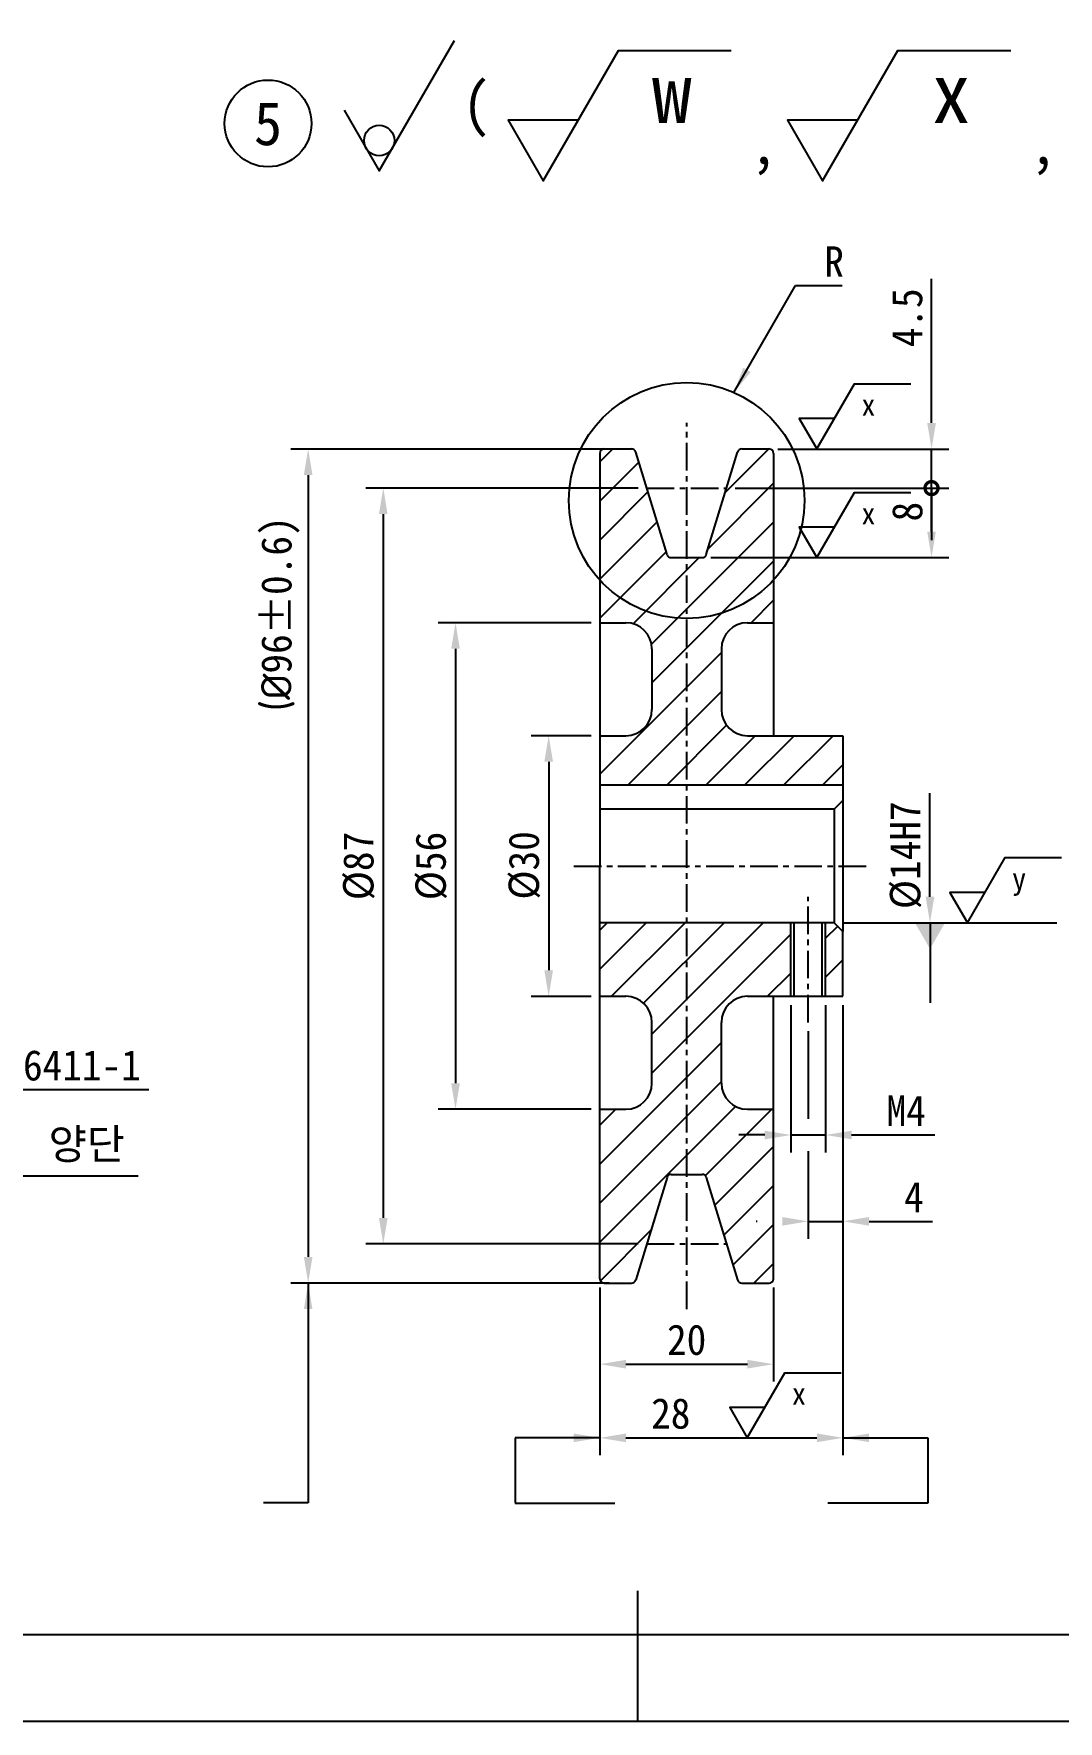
# Model space of a CAD drawing. Header units: millimetres. Extents: x 0 to 594, y 0 to 420.
# Drawn here: x 227.4 to 345.4, y 0 to 194.2 of the extents above; entities that cross this region are included whole.
import ezdxf
from ezdxf.enums import TextEntityAlignment as Align

# ---------------------------------------------------------------- set-up
doc = ezdxf.new("R2010")
doc.units = ezdxf.units.MM
doc.linetypes.add('CENTER', pattern=[50.8, 31.75, -6.35, 6.35, -6.35])
doc.linetypes.add('PHANTOM', pattern=[63.5, 31.75, -6.35, 6.35, -6.35, 6.35, -6.35])
for name, color, linetype in [('가상선', 1, 'PHANTOM'), ('문자', 2, 'Continuous'), ('윤곽선_중심마크', 4, 'Continuous'), ('치수선', 7, 'Continuous')]:
    doc.layers.add(name, color=color, linetype=linetype)
doc.styles.add('문자 H3.5', font='GulimChe.ttf', dxfattribs={"height": 3.5})
doc.styles.add('문자 H5', font='GulimChe.ttf', dxfattribs={"height": 5})
doc.dimstyles.new('기본', dxfattribs={"dimtxt": 3.5, "dimasz": 3, "dimexe": 2, "dimexo": 1, "dimgap": 1, "dimtad": 1, "dimdsep": 46, "dimtxsty": '문자 H3.5', "dimcen": 0, "dimclrd": 256, "dimclre": 256, "dimclrt": 2, "dimazin": 2, "dimtfac": 1, "dimtmove": 0, "dimatfit": 3, "dimfxl": 1, "dimlwd": -1, "dimlwe": -1, "dimarcsym": 1})

# ---------------------------------------------------------------- blocks, each defined once
blk = doc.blocks.new('*D29')
at = {"layer": 'Defpoints', "color": 0, "transparency": 16777216}
for p in [(292.61, 113.44), (286.72, 83.44), (292.61, 83.44)]:
    blk.add_point(p, dxfattribs=at)
at = {"layer": '치수선', "transparency": 16777216}
for p, q in [((291.61, 113.44), (284.72, 113.44)), ((286.72, 110.44), (286.72, 86.44)), ((291.61, 83.44), (284.72, 83.44))]:
    blk.add_line(p, q, dxfattribs=at)
for points in [[(286.22, 110.44), (287.22, 110.44), (286.72, 113.44)], [(286.22, 86.44), (287.22, 86.44), (286.72, 83.44)]]:
    blk.add_solid(points, dxfattribs=at)
at = {"layer": '치수선', "color": 2, "transparency": 16777216, "insert": (283.93, 98.51), "char_height": 3.5, "attachment_point": 5, "rotation": 90, "style": '문자 H3.5'}
blk.add_mtext('%%c30', dxfattribs=at)
blk = doc.blocks.new('*D30')
at = {"layer": 'Defpoints', "color": 0, "transparency": 16777216}
for p in [(292.61, 126.44), (275.99, 70.44), (292.61, 70.44)]:
    blk.add_point(p, dxfattribs=at)
at = {"layer": '치수선', "transparency": 16777216}
for p, q in [((291.61, 126.44), (273.99, 126.44)), ((275.99, 123.44), (275.99, 73.44)), ((291.61, 70.44), (273.99, 70.44))]:
    blk.add_line(p, q, dxfattribs=at)
for points in [[(275.49, 123.44), (276.49, 123.44), (275.99, 126.44)], [(275.49, 73.44), (276.49, 73.44), (275.99, 70.44)]]:
    blk.add_solid(points, dxfattribs=at)
at = {"layer": '치수선', "color": 2, "transparency": 16777216, "insert": (273.2, 98.44), "char_height": 3.5, "attachment_point": 5, "rotation": 90, "style": '문자 H3.5'}
blk.add_mtext('%%c56', dxfattribs=at)
blk = doc.blocks.new('*D31')
at = {"layer": 'Defpoints', "color": 0, "transparency": 16777216}
for p in [(294.69, 146.44), (259.02, 50.44), (294.69, 50.44)]:
    blk.add_point(p, dxfattribs=at)
at = {"layer": '치수선', "transparency": 16777216}
for p, q in [((293.69, 146.44), (257.02, 146.44)), ((259.02, 143.44), (259.02, 53.44)), ((293.69, 50.44), (257.02, 50.44))]:
    blk.add_line(p, q, dxfattribs=at)
for points in [[(258.52, 143.44), (259.52, 143.44), (259.02, 146.44)], [(258.52, 53.44), (259.52, 53.44), (259.02, 50.44)]]:
    blk.add_solid(points, dxfattribs=at)
at = {"layer": '치수선', "color": 2, "transparency": 16777216, "insert": (255.82, 127.47), "char_height": 3.5, "attachment_point": 5, "rotation": 90, "style": '문자 H3.5'}
blk.add_mtext('{\\fISOCPEUR|b0|i0|c0|p34;(%%C}96%%P0.6)', dxfattribs=at)
blk = doc.blocks.new('*D36')
at = {"layer": 'Defpoints', "color": 0, "transparency": 16777216}
for p in [(314.61, 83.44), (318.61, 83.44), (318.61, 67.48)]:
    blk.add_point(p, dxfattribs=at)
at = {"layer": '치수선', "transparency": 16777216}
for p, q in [((314.61, 82.44), (314.61, 65.48)), ((318.61, 82.44), (318.61, 65.48)), ((311.61, 67.48), (308.61, 67.48)), ((314.61, 67.48), (318.61, 67.48)), ((321.61, 67.48), (331.18, 67.48))]:
    blk.add_line(p, q, dxfattribs=at)
for points in [[(311.61, 67.98), (311.61, 66.98), (314.61, 67.48)], [(321.61, 67.98), (321.61, 66.98), (318.61, 67.48)]]:
    blk.add_solid(points, dxfattribs=at)
at = {"layer": '치수선', "color": 2, "transparency": 16777216, "insert": (327.89, 70.28), "char_height": 3.5, "attachment_point": 5, "style": '문자 H3.5'}
blk.add_mtext('M4', dxfattribs=at)
blk = doc.blocks.new('*D37')
at = {"layer": 'Defpoints', "color": 0, "transparency": 16777216}
for p in [(320.61, 83.44), (316.61, 80.44), (320.61, 57.54)]:
    blk.add_point(p, dxfattribs=at)
at = {"layer": '치수선', "transparency": 16777216}
for p, q in [((320.61, 82.44), (320.61, 55.54)), ((316.61, 79.44), (316.61, 69.35)), ((316.61, 65.6), (316.61, 55.54)), ((310.74, 57.54), (310.61, 57.54)), ((316.61, 57.54), (320.61, 57.54)), ((323.61, 57.54), (330.92, 57.54))]:
    blk.add_line(p, q, dxfattribs=at)
for points in [[(313.61, 58.04), (313.61, 57.04), (316.61, 57.54)], [(323.61, 58.04), (323.61, 57.04), (320.61, 57.54)]]:
    blk.add_solid(points, dxfattribs=at)
at = {"layer": '치수선', "color": 2, "transparency": 16777216, "insert": (328.77, 60.34), "char_height": 3.5, "attachment_point": 5, "style": '문자 H3.5'}
blk.add_mtext('4', dxfattribs=at)
blk = doc.blocks.new('*D40')
at = {"layer": 'Defpoints', "color": 0, "transparency": 16777216}
for p in [(298.01, 141.94), (267.67, 54.94), (298.01, 54.94)]:
    blk.add_point(p, dxfattribs=at)
at = {"layer": '치수선', "transparency": 16777216}
for p, q in [((297.01, 141.94), (265.67, 141.94)), ((267.67, 138.94), (267.67, 57.94)), ((297.01, 54.94), (265.67, 54.94))]:
    blk.add_line(p, q, dxfattribs=at)
for points in [[(267.17, 138.94), (268.17, 138.94), (267.67, 141.94)], [(267.17, 57.94), (268.17, 57.94), (267.67, 54.94)]]:
    blk.add_solid(points, dxfattribs=at)
at = {"layer": '치수선', "color": 2, "transparency": 16777216, "insert": (264.87, 98.44), "char_height": 3.5, "attachment_point": 5, "rotation": 90, "style": '문자 H3.5'}
blk.add_mtext('%%c87', dxfattribs=at)
blk = doc.blocks.new('*D47')
at = {"layer": 'Defpoints', "color": 0, "transparency": 16777216}
for p in [(292.61, 50.94), (312.61, 50.94), (312.61, 41.1)]:
    blk.add_point(p, dxfattribs=at)
at = {"layer": '치수선', "transparency": 16777216}
for p, q in [((292.61, 49.94), (292.61, 39.1)), ((312.61, 49.94), (312.61, 39.1)), ((295.61, 41.1), (309.61, 41.1))]:
    blk.add_line(p, q, dxfattribs=at)
for points in [[(295.61, 41.6), (295.61, 40.6), (292.61, 41.1)], [(309.61, 41.6), (309.61, 40.6), (312.61, 41.1)]]:
    blk.add_solid(points, dxfattribs=at)
at = {"layer": '치수선', "color": 2, "transparency": 16777216, "insert": (302.61, 43.89), "char_height": 3.5, "attachment_point": 5, "style": '문자 H3.5'}
blk.add_mtext('20', dxfattribs=at)
blk = doc.blocks.new('*D48')
at = {"layer": 'Defpoints', "color": 0, "transparency": 16777216}
for p in [(320.61, 83.44), (292.61, 50.94), (320.61, 32.62)]:
    blk.add_point(p, dxfattribs=at)
at = {"layer": '치수선', "transparency": 16777216}
for p, q in [((320.61, 82.44), (320.61, 30.62)), ((292.61, 49.94), (292.61, 30.62)), ((295.61, 32.62), (317.61, 32.62))]:
    blk.add_line(p, q, dxfattribs=at)
for points in [[(295.61, 33.12), (295.61, 32.12), (292.61, 32.62)], [(317.61, 33.12), (317.61, 32.12), (320.61, 32.62)]]:
    blk.add_solid(points, dxfattribs=at)
at = {"layer": '치수선', "color": 2, "transparency": 16777216, "insert": (300.78, 35.41), "char_height": 3.5, "attachment_point": 5, "style": '문자 H3.5'}
blk.add_mtext('28', dxfattribs=at)
blk = doc.blocks.new('_DotSmall')
at = {"color": 0, "linetype": 'ByBlock', "const_width": 0.5}
blk.add_lwpolyline([(-0.0625, 0, 1), (0.0625, 0, 1)], format="xyb", close=True, dxfattribs=at)
blk = doc.blocks.new('*D49')
at = {"layer": 'Defpoints', "color": 0, "transparency": 16777216}
for p in [(307.21, 141.94), (330.81, 141.94), (304.4, 133.94)]:
    blk.add_point(p, dxfattribs=at)
at = {"layer": '치수선', "transparency": 16777216}
for p, q in [((308.21, 141.94), (332.81, 141.94)), ((330.81, 136.94), (330.81, 141.94)), ((305.4, 133.94), (332.81, 133.94))]:
    blk.add_line(p, q, dxfattribs=at)
blk.add_solid([(330.31, 136.94), (331.31, 136.94), (330.81, 133.94)], dxfattribs=at)
at = {"layer": '치수선', "transparency": 16777216, "xscale": 3, "yscale": 3, "zscale": 3, "rotation": 90}
blk.add_blockref('_DotSmall', (330.81, 141.94), dxfattribs=at)
at = {"layer": '치수선', "color": 2, "transparency": 16777216, "insert": (328.03, 139.23), "char_height": 3.5, "attachment_point": 5, "rotation": 90, "style": '문자 H3.5'}
blk.add_mtext('8', dxfattribs=at)
blk = doc.blocks.new('*D50')
at = {"layer": 'Defpoints', "color": 0, "transparency": 16777216}
for p in [(312.11, 146.44), (326.68, 141.94), (330.81, 141.94)]:
    blk.add_point(p, dxfattribs=at)
at = {"layer": '치수선', "transparency": 16777216}
for p, q in [((330.81, 149.44), (330.81, 166.01)), ((313.11, 146.44), (332.81, 146.44)), ((330.81, 141.94), (330.81, 146.44)), ((327.68, 141.94), (332.81, 141.94)), ((330.81, 141.94), (330.81, 135.94))]:
    blk.add_line(p, q, dxfattribs=at)
blk.add_solid([(330.31, 149.44), (331.31, 149.44), (330.81, 146.44)], dxfattribs=at)
at = {"layer": '치수선', "transparency": 16777216, "xscale": 3, "yscale": 3, "zscale": 3, "rotation": 90}
blk.add_blockref('_DotSmall', (330.81, 141.94), dxfattribs=at)
at = {"layer": '치수선', "color": 2, "transparency": 16777216, "insert": (328.02, 161.54), "char_height": 3.5, "attachment_point": 5, "rotation": 90, "style": '문자 H3.5'}
blk.add_mtext('4.5', dxfattribs=at)
blk = doc.blocks.new('*D53')
at = {"layer": 'Defpoints', "color": 0, "transparency": 16777216}
for p in [(319.61, 104.98), (330.63, 104.98), (319.61, 91.9)]:
    blk.add_point(p, dxfattribs=at)
at = {"layer": '문자', "color": 7, "transparency": 16777216}
for p, q in [((330.63, 94.9), (330.63, 106.81)), ((320.61, 91.9), (332.63, 91.9))]:
    blk.add_line(p, q, dxfattribs=at)
blk.add_solid([(330.13, 94.9), (331.13, 94.9), (330.63, 91.9)], dxfattribs=at)
at = {"layer": '문자', "color": 2, "transparency": 16777216, "insert": (327.84, 99.68), "char_height": 3.5, "attachment_point": 5, "rotation": 90, "style": '문자 H3.5'}
blk.add_mtext('%%c14H7', dxfattribs=at)
blk = doc.blocks.new('_None')

msp = doc.modelspace()

# ---------------------------------------------------------------- hatches: boundary and pattern name
h = msp.add_hatch()
h.set_pattern_fill('ANSI31', color=256)
h.set_pattern_definition([(45, (-964.5545, -1929.4243), (-2.245064, 2.245064), [])])
h.paths.add_polyline_path([(314.611, 91.903), (302.611, 91.903), (302.611, 62.941), (304.395, 62.941, -0.3297505), (304.873, 62.587), (308.479, 50.795, 0.3297505), (308.957, 50.441), (312.111, 50.441, 0.4142136), (312.611, 50.941), (312.611, 70.441), (309.611, 70.441, -0.4142136), (306.611, 73.441), (306.611, 80.441, -0.4142136), (309.611, 83.441), (314.611, 83.441)])
h.paths.add_polyline_path([(302.611, 91.903), (292.611, 91.903), (292.611, 83.441), (295.611, 83.441, -0.4142136), (298.611, 80.441), (298.611, 73.441, -0.4142136), (295.611, 70.441), (292.611, 70.441), (292.611, 50.941, 0.4142136), (293.111, 50.441), (296.265, 50.441, 0.3297505), (296.743, 50.795), (300.349, 62.587, -0.3297505), (300.827, 62.941), (302.611, 62.941)])
h.paths.add_polyline_path([(320.611, 90.903), (319.611, 91.903), (318.611, 91.903), (318.611, 83.441), (320.611, 83.441)])
h.paths.add_polyline_path([(320.611, 113.441), (309.611, 113.441, -0.4142136), (306.611, 116.441), (306.611, 123.441, -0.4142136), (309.611, 126.441), (312.611, 126.441), (312.611, 145.941, 0.4142136), (312.111, 146.441), (308.957, 146.441, 0.3297505), (308.479, 146.087), (304.873, 134.295, -0.3297505), (304.395, 133.941), (302.611, 133.941), (302.611, 107.741), (320.611, 107.741)])
h.paths.add_polyline_path([(302.611, 133.941), (300.827, 133.941, -0.3297505), (300.349, 134.295), (296.743, 146.087, 0.3297505), (296.265, 146.441), (293.111, 146.441, 0.4142136), (292.611, 145.941), (292.611, 126.441), (295.611, 126.441, -0.4142136), (298.611, 123.441), (298.611, 116.441, -0.4142136), (295.611, 113.441), (292.611, 113.441), (292.611, 107.741), (302.611, 107.741)])

# ---------------------------------------------------------------- linework, layer by layer
at = {"color": 1, "linetype": 'CENTER', "ltscale": 0.1}
for p, q in [((302.611, 47.441), (302.611, 149.441)), ((298.011, 141.941), (307.211, 141.941)), ((289.611, 98.441), (323.611, 98.441)), ((316.611, 80.441), (316.611, 94.903)), ((298.011, 54.941), (307.211, 54.941))]:
    msp.add_line(p, q, dxfattribs=at)
at = {"color": 3}
for p, q in [((292.611, 145.941), (292.611, 98.441)), ((293.111, 146.441), (296.265, 146.441)), ((300.349, 134.295), (296.743, 146.087)), ((304.873, 134.295), (308.479, 146.087)), ((308.957, 146.441), (312.111, 146.441)), ((312.611, 145.941), (312.611, 113.441)), ((300.827, 133.941), (304.395, 133.941)), ((292.611, 126.441), (295.611, 126.441)), ((309.611, 126.441), (312.611, 126.441)), ((298.611, 123.441), (298.611, 116.441)), ((306.611, 123.441), (306.611, 116.441)), ((292.611, 113.441), (295.611, 113.441)), ((309.611, 113.441), (320.611, 113.441)), ((320.611, 113.441), (320.611, 105.979)), ((320.611, 107.741), (292.611, 107.741)), ((319.611, 104.979), (292.611, 104.979)), ((319.611, 104.979), (320.611, 105.979)), ((319.611, 104.979), (319.611, 91.903)), ((320.611, 105.979), (320.611, 90.903)), ((292.611, 50.941), (292.611, 98.441)), ((319.611, 91.903), (292.611, 91.903)), ((314.611, 83.441), (314.611, 91.903)), ((314.99, 83.441), (314.99, 91.903)), ((318.232, 83.441), (318.232, 91.903)), ((318.611, 83.441), (318.611, 91.903)), ((319.611, 91.903), (320.611, 90.903)), ((320.611, 83.441), (320.611, 90.903)), ((292.611, 83.441), (295.611, 83.441)), ((309.611, 83.441), (320.611, 83.441)), ((312.611, 50.941), (312.611, 83.441)), ((298.611, 73.441), (298.611, 80.441)), ((306.611, 73.441), (306.611, 80.441)), ((292.611, 70.441), (295.611, 70.441)), ((309.611, 70.441), (312.611, 70.441)), ((300.349, 62.587), (296.743, 50.795)), ((300.827, 62.941), (304.395, 62.941)), ((304.873, 62.587), (308.479, 50.795)), ((293.111, 50.441), (296.265, 50.441)), ((308.957, 50.441), (312.111, 50.441))]:
    msp.add_line(p, q, dxfattribs=at)
msp.add_lwpolyline([(0, 0), (594, 0), (594, 420), (0, 420)], close=True)
for centre, radius, start, end in [((293.111, 145.941), 0.5, 90, 180), ((296.265, 145.941), 0.5, 17, 90), ((308.957, 145.941), 0.5, 90, 163), ((312.111, 145.941), 0.5, 0, 90), ((300.827, 134.441), 0.5, 197, 270), ((304.395, 134.441), 0.5, 270, 343), ((295.611, 123.441), 3, 0, 90), ((309.611, 123.441), 3, 90, 180), ((295.611, 116.441), 3, 270, 0), ((309.611, 116.441), 3, 180, 270), ((295.611, 80.441), 3, 0, 90), ((309.611, 80.441), 3, 90, 180), ((295.611, 73.441), 3, 270, 0), ((309.611, 73.441), 3, 180, 270), ((300.827, 62.441), 0.5, 90, 163), ((304.395, 62.441), 0.5, 17, 90), ((293.111, 50.941), 0.5, 180, 270), ((296.265, 50.941), 0.5, 270, 343), ((308.957, 50.941), 0.5, 197, 270), ((312.111, 50.941), 0.5, 270, 0)]:
    msp.add_arc(centre, radius, start, end, dxfattribs=at)
at = {"layer": '가상선', "color": 3, "linetype": 'Continuous', "ltscale": 0.3}
msp.add_circle((302.611, 140.513), 13.573, dxfattribs=at)
at = {"layer": '문자', "color": 7}
msp.add_line((332.634, 91.903), (345.238, 91.903), dxfattribs=at)
msp.add_circle((254.4, 183.913), 5, dxfattribs=at)
at = {"layer": '윤곽선_중심마크'}
msp.add_line((297, 0), (297, 15), dxfattribs=at)
msp.add_lwpolyline([(584, 410), (10, 410), (10, 10), (584, 10)], close=True, dxfattribs=at)
at = {"layer": '치수선', "color": 7}
for points in [[(263.163, 185.446), (267.205, 178.446), (275.865, 193.446)], [(290.124, 184.306), (282.041, 184.306), (286.083, 177.306), (294.743, 192.306), (307.743, 192.306)], [(322.311, 184.306), (314.228, 184.306), (318.27, 177.306), (326.93, 192.306), (339.93, 192.306)], [(319.617, 149.941), (315.575, 149.941), (317.596, 146.441), (321.926, 153.941), (328.426, 153.941)], [(319.617, 137.441), (315.575, 137.441), (317.596, 133.941), (321.926, 141.441), (328.426, 141.441)], [(336.966, 95.403), (332.925, 95.403), (334.945, 91.903), (339.276, 99.403), (345.776, 99.403)], [(311.611, 36.123), (307.569, 36.123), (309.59, 32.623), (313.92, 40.123), (320.42, 40.123)]]:
    msp.add_lwpolyline(points, dxfattribs=at)
msp.add_circle((267.205, 181.946), 1.75, dxfattribs=at)

# ---------------------------------------------------------------- texts
at = {"layer": '문자', "color": 2, "ltscale": 2, "style": '문자 H5'}
msp.add_text('(', height=5, dxfattribs=at).set_placement((278.381, 186.161), align=Align.MIDDLE_CENTER)
at = {"layer": '문자', "color": 2}
for s, height, style, p in [('  w', 7, '문자 H3.5', (296.37, 187.461)), ('  x', 7, '문자 H3.5', (328.556, 187.461)), ('5', 5, '문자 H5', (254.4, 183.913)), (',', 5, '문자 H5', (311.493, 181.737)), (',', 5, '문자 H5', (343.68, 181.737)), (' x', 2.5, '문자 H3.5', (322.739, 151.519)), (' x', 2.5, '문자 H3.5', (322.739, 139.019)), (' y', 2.5, '문자 H3.5', (340.089, 96.98)), (' x', 2.5, '문자 H3.5', (314.733, 37.701))]:
    msp.add_text(s, height=height, dxfattribs=dict(at, style=style)).set_placement(p, align=Align.MIDDLE_CENTER)
at = {"layer": '치수선', "color": 2, "char_height": 3.5, "attachment_point": 7, "style": '문자 H3.5'}
for s, insert in [('R', (318.461, 166.26)), ('KS A ISO 6411-1', (205.823, 73.7)), ('A 2/4.25, 양단', (206.507, 63.791))]:
    msp.add_mtext(s, dxfattribs=dict(at, insert=insert))

# ---------------------------------------------------------------- dimensions: what is measured, and where the dimension line sits
at = {"layer": '문자', "color": 7}
dim = msp.add_linear_dim(base=(330.634, 104.979), p1=(319.611, 91.903), p2=(319.611, 104.979), angle=90, text='%%c14H7', dimstyle='기본', override={"dimblk2": 'None', "dimsah": 1, "dimse2": 1, "dimsd2": 1, "dimclrd": 7, "dimclre": 7}, dxfattribs=at)
dim.commit()
dim.dimension.update_dxf_attribs({"geometry": '*D53', "text_midpoint": (330.634, 99.682), "dimtype": 160})
at = {"layer": '치수선', "color": 3}
for p1, p2, picture, middle in [((312.111, 146.441), (326.676, 141.941), '*D50', (330.815, 161.538)), ((304.395, 133.941), (307.211, 141.941), '*D49', (330.815, 139.233))]:
    dim = msp.add_linear_dim(base=(330.815, 141.941), p1=p1, p2=p2, angle=90, dimstyle='기본', override={"dimblk2": 'DotSmall', "dimsah": 1}, dxfattribs=at)
    dim.commit()
    dim.dimension.update_dxf_attribs({"geometry": picture, "text_midpoint": middle, "dimtype": 160})
for base, p1, p2, text, picture, middle in [((259.021, 50.441), (294.688, 146.441), (294.688, 50.441), '{\\fISOCPEUR|b0|i0|c0|p34;(%%C}96%%P0.6)', '*D31', (259.021, 127.473)), ((267.665, 54.941), (298.011, 141.941), (298.011, 54.941), '%%c87', '*D40', (267.665, 98.441)), ((286.715, 83.441), (292.611, 113.441), (292.611, 83.441), '%%c30', '*D29', (286.715, 98.51))]:
    dim = msp.add_linear_dim(base=base, p1=p1, p2=p2, angle=90, text=text, dimstyle='기본', dxfattribs=at)
    dim.commit()
    dim.dimension.update_dxf_attribs({"geometry": picture, "text_midpoint": middle, "dimtype": 160})
dim = msp.add_linear_dim(base=(275.99, 70.441), p1=(292.611, 126.441), p2=(292.611, 70.441), angle=90, text='%%c56', dimstyle='기본', override={"dimclrd": 256}, dxfattribs=at)
dim.commit()
dim.dimension.update_dxf_attribs({"geometry": '*D30', "text_midpoint": (275.99, 98.441), "dimtype": 160})
dim = msp.add_linear_dim(base=(320.611, 32.623), p1=(292.611, 50.941), p2=(320.611, 83.441), dimstyle='기본', dxfattribs=at)
dim.commit()
dim.dimension.update_dxf_attribs({"geometry": '*D48', "text_midpoint": (300.777, 32.623), "dimtype": 160})
dim = msp.add_linear_dim(base=(318.611, 67.48), p1=(314.611, 83.441), p2=(318.611, 83.441), text='M4', dimstyle='기본', dxfattribs=at)
dim.commit()
dim.dimension.update_dxf_attribs({"geometry": '*D36', "text_midpoint": (327.894, 70.277)})
for base, p1, p2, picture, middle in [((320.611, 57.542), (316.611, 80.441), (320.611, 83.441), '*D37', (328.768, 60.336)), ((312.611, 41.102), (292.611, 50.941), (312.611, 50.941), '*D47', (302.611, 43.891))]:
    dim = msp.add_linear_dim(base=base, p1=p1, p2=p2, dimstyle='기본', dxfattribs=at)
    dim.commit()
    dim.dimension.update_dxf_attribs({"geometry": picture, "text_midpoint": middle})

# ---------------------------------------------------------------- leaders
at = {"layer": '치수선', "color": 7, "annotation_type": 0, "has_hookline": 1, "hookline_direction": 0, "text_width": 2.057}
msp.add_leader([(308.052, 152.947), (315.161, 165.26), (317.461, 165.26)], dimstyle='기본', override={"dimgap": 1, "dimtad": 1}, dxfattribs=at)
at = {"layer": '치수선', "color": 7}
for points, override in [([(330.634, 91.903), (330.634, 82.706)], {"dimgap": 1, "dimtad": 1, "dimldrblk": 'DatumFilled'}), ([(259.021, 50.441), (259.021, 25.123), (253.878, 25.123)], {"dimgap": 1, "dimtad": 1}), ([(292.611, 32.623), (282.852, 32.623), (282.852, 25.107), (294.347, 25.107)], {"dimgap": 1, "dimtad": 1}), ([(320.611, 32.623), (330.37, 32.623), (330.37, 25.107), (318.875, 25.107)], {"dimgap": 1, "dimtad": 1})]:
    msp.add_leader(points, dimstyle='기본', override=override, dxfattribs=at)
at = {"layer": '치수선', "color": 3, "annotation_type": 0, "has_hookline": 1, "hookline_direction": 0}
for points, text_width in [([(191.86, 84.876), (198.938, 72.616), (204.823, 72.7)], 34.842), ([(191.86, 84.876), (204.619, 62.776), (205.507, 62.791)], 32.929)]:
    msp.add_leader(points, dimstyle='기본', override={"dimgap": 1, "dimtad": 1, "dimldrblk": 'None'}, dxfattribs=dict(at, text_width=text_width))

doc.saveas('drawing.dxf')
